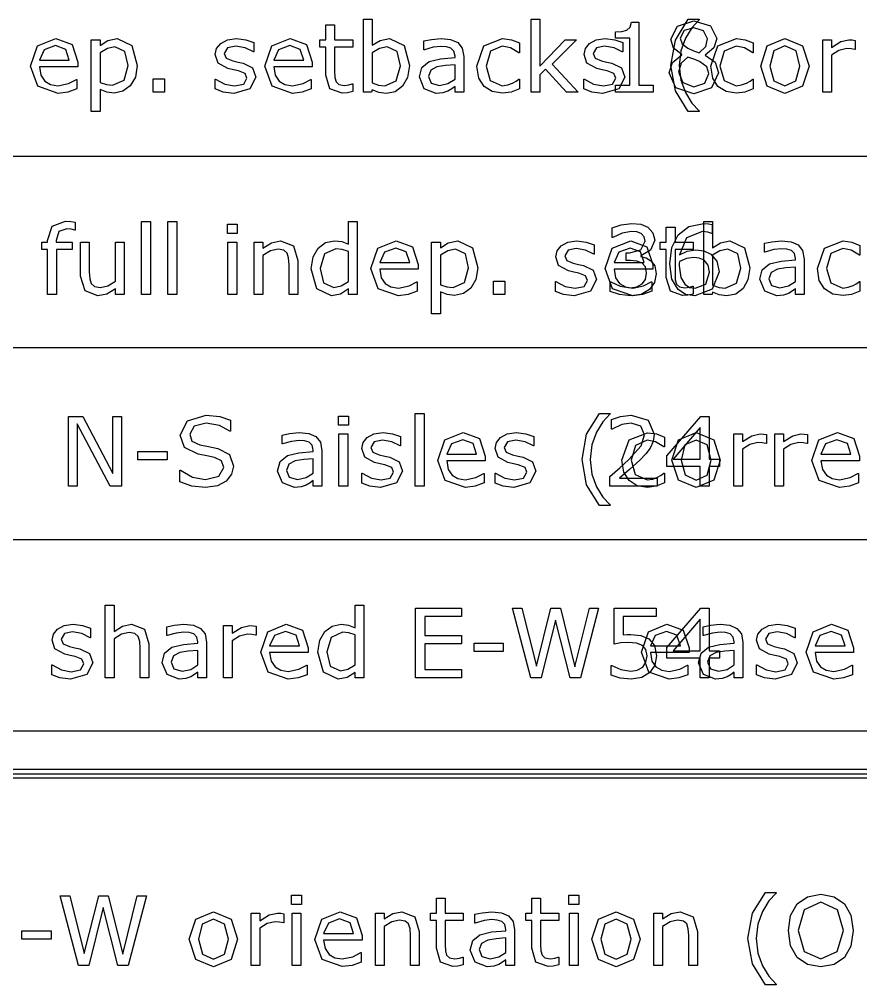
# Model space of a CAD drawing. Extents: x -1 to 182, y 89 to 480.
# Drawn here: x 26.79 to 47.69, y 114.88 to 138.86 of the extents above; entities that cross this region are included whole.
import ezdxf

# ---------------------------------------------------------------- set-up
doc = ezdxf.new("R2010")
doc.units = 0

msp = doc.modelspace()

# ---------------------------------------------------------------- linework, layer by layer
at = {"layer": 'Layer 1', "color": 7}
for points in [[(35.075075, 137.066549), (34.940201, 137.039826), (34.811138, 137.029243), (34.508833, 137.136214), (34.405349, 137.479219), (34.405349, 138.169887), (34.257686, 138.169887), (34.257686, 138.353587), (34.405349, 138.353587), (34.405349, 138.726808), (34.62394, 138.726808), (34.62394, 138.353587), (35.075075, 138.353587), (35.075075, 138.169887), (34.62394, 138.169887), (34.62394, 137.578041), (34.628597, 137.417598), (34.661154, 137.310627), (34.730916, 137.242021), (34.868118, 137.221119), (34.979738, 137.2362), (35.063455, 137.262949), (35.07507, 137.262949), (35.075075, 137.066549)], [(36.481966, 137.714195), (36.435455, 137.421196), (36.312207, 137.202598), (36.130825, 137.064247), (35.913396, 137.018898), (35.720385, 137.045621), (35.557603, 137.115391), (35.54366, 137.054934), (35.33902, 137.054934), (35.33902, 138.864126), (35.557611, 138.864126), (35.557611, 138.217644), (35.752947, 138.340913), (35.985492, 138.389729), (36.348259, 138.213014), (36.481974, 137.714195), (36.481966, 137.714195)], [(40.672403, 137.054934), (40.384047, 137.054934), (39.863149, 137.623496), (39.721298, 137.488638), (39.721298, 137.054934), (39.502708, 137.054934), (39.502708, 138.864126), (39.721298, 138.864126), (39.721298, 137.703718), (40.352654, 138.353693), (40.628217, 138.353693), (40.024767, 137.753724), (40.672403, 137.054934)], [(42.535334, 137.054934), (41.598184, 137.054934), (41.598184, 137.231675), (41.958625, 137.231675), (41.958625, 138.392057), (41.598184, 138.392057), (41.598184, 138.550198), (41.75515, 138.56184), (41.881888, 138.597876), (41.965602, 138.671139), (42.001646, 138.792054), (42.181867, 138.792054), (42.181867, 137.231702), (42.535334, 137.231702), (42.535334, 137.054934)], [(44.160816, 137.537454), (43.985244, 137.164233), (43.545737, 137.015405), (43.096927, 137.160741), (42.930658, 137.532824), (43.014375, 137.793253), (43.250407, 137.979308), (43.250407, 137.986187), (43.043442, 138.148985), (42.977167, 138.369885), (43.137623, 138.695454), (43.545737, 138.825682), (43.959664, 138.701275), (44.114307, 138.384993), (44.041055, 138.153615), (43.825951, 137.9769), (43.825951, 137.970021), (44.074773, 137.797936), (44.160816, 137.53748), (44.160816, 137.537454)], [(43.675703, 136.575906), (43.40944, 136.575906), (43.089694, 137.09097), (42.975746, 137.720016), (43.089694, 138.349036), (43.40944, 138.864126), (43.675703, 138.864126), (43.675703, 138.852484), (43.495482, 138.656005), (43.337351, 138.397878), (43.223406, 138.082786), (43.180385, 137.720016), (43.222242, 137.356082), (43.337351, 137.042155), (43.496644, 136.784027), (43.675703, 136.587522), (43.675703, 136.575906)], [(43.88525, 138.38277), (43.788746, 138.580414), (43.544573, 138.654841), (43.303892, 138.58507), (43.210873, 138.396714), (43.257384, 138.251378), (43.400396, 138.143243), (43.523644, 138.08858), (43.681775, 138.03278), (43.841067, 138.192085), (43.88525, 138.38277), (43.88525, 138.38277)], [(28.246431, 137.681652), (27.289514, 137.681652), (27.325558, 137.47234), (27.42439, 137.327005), (27.567403, 137.243291), (27.751113, 137.215377), (28.017376, 137.267712), (28.209226, 137.372354), (28.220841, 137.372354), (28.220841, 137.133991), (27.995273, 137.056098), (27.753428, 137.024692), (27.248808, 137.199105), (27.067426, 137.696759), (27.240669, 138.202536), (27.698782, 138.389729), (28.103406, 138.236244), (28.246421, 137.800238), (28.246431, 137.681652)], [(29.720759, 137.720016), (29.675412, 137.430483), (29.547513, 137.209583), (29.366128, 137.075863), (29.146376, 137.029349), (28.962665, 137.051309), (28.796396, 137.119916), (28.796396, 136.575774), (28.577806, 136.575774), (28.577806, 138.35356), (28.796396, 138.35356), (28.796396, 138.217512), (28.991735, 138.339617), (29.224277, 138.389596), (29.58937, 138.211717), (29.720759, 137.719884), (29.720759, 137.720016)], [(34.069324, 137.681652), (33.112406, 137.681652), (33.14845, 137.47234), (33.247283, 137.327005), (33.390298, 137.243291), (33.574006, 137.215377), (33.840269, 137.267712), (34.032118, 137.372354), (34.043733, 137.372354), (34.043733, 137.133991), (33.818166, 137.056098), (33.576321, 137.024692), (33.071703, 137.199105), (32.890318, 137.696759), (33.063562, 138.202536), (33.521674, 138.389729), (33.926301, 138.236244), (34.069313, 137.800238), (34.069324, 137.681652)], [(46.409253, 137.703718), (46.246473, 137.202598), (45.810454, 137.018898), (45.372108, 137.202598), (45.21049, 137.703718), (45.372108, 138.204865), (45.810454, 138.389729), (46.246473, 138.204865), (46.409253, 137.703718), (46.409253, 137.703718)], [(28.033654, 137.84908), (27.94645, 138.11533), (27.687164, 138.209521), (27.406949, 138.106043), (27.289514, 137.84908), (28.033654, 137.84908)], [(29.495192, 137.714195), (29.414962, 138.065324), (29.168466, 138.181608), (28.978945, 138.140915), (28.796396, 138.033944), (28.796396, 137.297953), (28.955688, 137.240962), (29.108006, 137.225881), (29.392872, 137.349124), (29.495192, 137.714222), (29.495192, 137.714195)], [(32.669412, 137.429319), (32.521746, 137.137484), (32.120609, 137.023528), (31.85551, 137.057262), (31.654358, 137.132827), (31.654358, 137.378175), (31.665973, 137.378175), (31.89619, 137.253768), (32.139199, 137.208419), (32.364766, 137.254932), (32.446157, 137.401432), (32.401975, 137.51769), (32.232215, 137.585132), (32.110132, 137.609474), (31.974094, 137.639689), (31.731085, 137.772245), (31.660158, 137.988515), (31.692715, 138.139671), (31.793873, 138.266407), (31.958978, 138.352449), (32.184546, 138.384993), (32.419413, 138.355942), (32.618239, 138.287335), (32.618239, 138.053629), (32.606624, 138.053629), (32.403149, 138.157107), (32.168279, 138.200129), (31.965968, 138.153615), (31.883413, 138.017593), (31.933411, 137.896652), (32.091542, 137.8304), (32.226416, 137.802487), (32.35199, 137.776822), (32.58686, 137.657072), (32.669412, 137.42916), (32.669412, 137.429319)], [(33.856546, 137.84908), (33.769342, 138.11533), (33.510056, 138.209521), (33.229842, 138.106043), (33.112406, 137.84908), (33.856546, 137.84908)], [(36.256399, 137.708375), (36.179659, 138.060693), (35.931999, 138.181608), (35.738988, 138.139751), (35.557603, 138.033944), (35.557603, 137.289804), (35.716895, 137.231675), (35.869213, 137.215271), (36.152915, 137.333884), (36.256399, 137.708269), (36.256399, 137.708375)], [(37.831882, 137.054934), (37.614453, 137.054934), (37.614453, 137.193284), (37.535387, 137.137484), (37.440045, 137.081683), (37.314471, 137.037498), (37.148202, 137.018977), (36.850546, 137.135235), (36.728462, 137.431727), (36.791248, 137.670089), (36.972633, 137.814261), (37.257499, 137.885195), (37.614453, 137.913109), (37.614453, 137.946817), (37.587709, 138.07006), (37.513295, 138.146815), (37.401675, 138.182851), (37.265637, 138.192112), (37.073788, 138.168828), (36.855197, 138.103715), (36.843582, 138.103715), (36.843582, 138.325779), (37.028457, 138.364144), (37.266812, 138.385046), (37.505169, 138.361762), (37.681903, 138.285007), (37.793525, 138.146656), (37.831895, 137.936207), (37.831882, 137.054934)], [(39.21319, 137.13632), (39.005064, 137.054934), (38.796938, 137.025856), (38.538813, 137.066549), (38.337664, 137.192147), (38.206277, 137.40376), (38.159766, 137.70258), (38.334174, 138.202536), (38.796938, 138.383908), (39.015528, 138.352528), (39.21319, 138.275799), (39.21319, 138.03278), (39.201575, 138.03278), (38.994613, 138.15253), (38.787648, 138.194387), (38.49348, 138.068816), (38.386511, 137.70258), (38.491156, 137.340975), (38.787648, 137.215377), (38.922525, 137.23284), (39.045773, 137.278163), (39.135302, 137.329333), (39.201575, 137.377011), (39.21319, 137.377011), (39.21319, 137.13632)], [(41.830469, 137.429319), (41.682803, 137.137484), (41.281666, 137.023528), (41.016567, 137.057262), (40.815415, 137.132827), (40.815415, 137.378175), (40.82703, 137.378175), (41.057249, 137.253768), (41.300255, 137.208419), (41.525823, 137.254932), (41.607214, 137.401432), (41.563031, 137.51769), (41.393275, 137.585132), (41.271188, 137.609474), (41.13515, 137.639689), (40.892141, 137.772245), (40.821217, 137.988515), (40.853772, 138.139671), (40.95493, 138.266407), (41.120035, 138.352449), (41.345602, 138.384993), (41.580473, 138.355942), (41.779296, 138.287335), (41.779296, 138.053629), (41.767681, 138.053629), (41.564206, 138.157107), (41.329338, 138.200129), (41.127025, 138.153615), (41.044472, 138.017593), (41.094468, 137.896652), (41.252599, 137.8304), (41.387473, 137.802487), (41.513046, 137.776822), (41.747917, 137.657072), (41.830469, 137.42916), (41.830469, 137.429319)], [(45.022131, 137.13632), (44.814005, 137.054934), (44.605879, 137.025856), (44.347754, 137.066549), (44.146605, 137.192147), (44.015216, 137.40376), (43.968707, 137.70258), (44.143115, 138.202536), (44.605879, 138.383908), (44.824469, 138.352528), (45.022131, 138.275799), (45.022131, 138.03278), (45.010516, 138.03278), (44.803554, 138.15253), (44.596589, 138.194387), (44.30242, 138.068816), (44.195452, 137.70258), (44.300095, 137.340975), (44.596589, 137.215377), (44.731463, 137.23284), (44.854714, 137.278163), (44.944241, 137.329333), (45.010516, 137.377011), (45.022131, 137.377011), (45.022131, 137.13632)], [(46.183685, 137.703718), (46.084855, 138.078129), (45.810454, 138.201372), (45.533726, 138.078129), (45.436058, 137.703718), (45.53489, 137.332826), (45.810454, 137.207254), (46.083691, 137.331661), (46.183685, 137.703718), (46.183685, 137.703718)], [(47.558019, 138.11533), (47.546404, 138.11533), (47.451061, 138.131734), (47.342929, 138.137555), (47.147593, 138.092205), (46.966208, 137.977112), (46.966208, 137.054934), (46.747617, 137.054934), (46.747617, 138.353693), (46.966208, 138.353693), (46.966208, 138.161843), (47.195265, 138.309507), (47.39874, 138.353693), (47.481293, 138.350253), (47.558032, 138.33967), (47.558019, 138.11533)], [(43.921294, 137.515361), (43.873624, 137.686282), (43.689913, 137.81651), (43.570153, 137.864188), (43.396909, 137.925809), (43.228314, 137.77116), (43.165528, 137.55026), (43.273661, 137.290968), (43.548063, 137.188654), (43.818974, 137.275861), (43.921294, 137.515361), (43.921294, 137.515361)], [(37.614453, 137.374683), (37.614453, 137.736288), (37.378421, 137.718826), (37.164482, 137.685091), (37.012164, 137.601377), (36.95403, 137.446755), (37.021467, 137.278136), (37.227267, 137.222336), (37.437719, 137.266521), (37.614453, 137.374656), (37.614453, 137.374683)], [(30.395134, 137.054934), (30.117245, 137.054934), (30.117245, 137.386298), (30.395134, 137.386298), (30.395134, 137.054934)], [(4.762494, 135.467436), (175.153946, 135.467436), (175.153946, 130.704942), (4.762494, 130.704942), (4.762494, 135.467436)], [(28.182482, 133.625436), (28.170866, 133.625436), (28.076685, 133.646338), (27.974366, 133.657979), (27.769727, 133.595194), (27.706941, 133.370801), (27.706941, 133.326616), (28.101101, 133.326616), (28.101101, 133.142916), (27.713918, 133.142916), (27.713918, 132.027857), (27.495325, 132.027857), (27.495325, 133.142916), (27.347661, 133.142916), (27.347661, 133.326616), (27.495325, 133.326616), (27.495325, 133.369637), (27.610435, 133.724257), (27.942973, 133.848664), (28.07436, 133.841785), (28.182492, 133.825381), (28.182482, 133.625436)], [(30.048644, 132.027857), (29.830053, 132.027857), (29.830053, 133.837049), (30.048644, 133.837049), (30.048644, 132.027857)], [(30.702092, 132.027857), (30.483502, 132.027857), (30.483502, 133.837049), (30.702092, 133.837049), (30.702092, 132.027857)], [(35.185541, 132.027857), (34.966951, 132.027857), (34.966951, 132.163906), (34.770453, 132.03717), (34.548372, 131.991821), (34.178628, 132.170864), (34.04259, 132.667354), (34.089099, 132.961517), (34.216998, 133.18128), (34.400706, 133.316138), (34.619299, 133.362652), (34.800681, 133.340427), (34.966951, 133.274149), (34.966951, 133.836917), (35.185541, 133.836917), (35.185541, 132.027857)], [(44.938422, 132.687118), (44.891914, 132.394119), (44.768666, 132.175521), (44.587281, 132.03717), (44.369855, 131.991821), (44.176841, 132.018544), (44.014062, 132.088314), (44.0001, 132.027857), (43.795464, 132.027857), (43.795464, 133.837049), (44.014054, 133.837049), (44.014054, 133.190567), (44.20939, 133.313836), (44.441935, 133.362652), (44.804702, 133.185937), (44.938414, 132.687118), (44.938422, 132.687118)], [(32.206649, 133.54405), (31.960153, 133.54405), (31.960153, 133.770771), (32.206649, 133.770771), (32.206649, 133.54405)], [(42.481849, 132.861532), (42.573704, 132.73596), (42.609748, 132.540619), (42.566727, 132.323185), (42.445805, 132.1511), (42.240004, 132.030185), (41.981879, 131.991821), (41.698178, 132.026693), (41.469123, 132.10112), (41.469123, 132.344113), (41.486559, 132.344113), (41.719103, 132.235978), (41.977228, 132.192957), (42.13303, 132.217298), (42.266745, 132.289397), (42.345808, 132.402163), (42.372552, 132.557975), (42.342321, 132.71146), (42.26093, 132.807954), (42.134195, 132.856796), (41.973738, 132.870818), (41.869096, 132.870818), (41.869096, 133.063832), (41.950484, 133.063832), (42.231863, 133.137095), (42.337669, 133.353365), (42.310928, 133.462664), (42.236514, 133.540557), (42.129543, 133.582414), (42.000482, 133.594056), (41.765612, 133.554527), (41.530744, 133.4429), (41.519129, 133.4429), (41.519129, 133.685919), (41.738884, 133.760346), (42.006308, 133.795219), (42.22955, 133.771935), (42.403958, 133.697508), (42.530693, 133.56265), (42.573715, 133.377786), (42.471395, 133.125453), (42.231876, 132.990595), (42.231876, 132.974191), (42.359775, 132.934662), (42.481859, 132.861426), (42.481849, 132.861532)], [(43.531534, 132.039472), (43.396658, 132.012749), (43.267597, 132.002166), (42.965289, 132.109137), (42.861808, 132.452142), (42.861808, 133.14281), (42.714142, 133.14281), (42.714142, 133.32651), (42.861808, 133.32651), (42.861808, 133.699731), (43.080399, 133.699731), (43.080399, 133.32651), (43.531534, 133.32651), (43.531534, 133.14281), (43.080399, 133.14281), (43.080399, 132.550964), (43.085056, 132.390521), (43.117612, 132.28355), (43.187375, 132.214944), (43.324575, 132.194042), (43.436197, 132.209123), (43.519911, 132.235872), (43.531526, 132.235872), (43.531534, 132.039472)], [(44.173606, 132.589461), (43.999198, 132.158085), (43.573642, 131.991821), (43.341098, 132.031349), (43.156226, 132.148771), (43.001585, 132.40457), (42.948099, 132.788269), (42.996934, 133.196388), (43.155064, 133.512644), (43.419002, 133.717299), (43.79572, 133.7917), (43.91083, 133.785879), (44.005011, 133.764977), (44.005011, 133.542912), (43.993369, 133.542912), (43.894539, 133.575456), (43.760827, 133.59186), (43.362013, 133.434909), (43.188769, 133.012847), (43.380619, 133.102355), (43.600371, 133.133761), (43.794545, 133.112859), (43.967789, 133.031473), (44.121268, 132.852403), (44.173592, 132.589646), (44.173606, 132.589461)], [(33.711216, 132.027857), (33.492625, 132.027857), (33.492625, 132.76734), (33.482174, 132.934768), (33.443804, 133.058037), (33.360088, 133.13011), (33.218237, 133.154451), (33.031039, 133.110266), (32.843841, 132.997474), (32.843841, 132.027857), (32.625251, 132.027857), (32.625251, 133.326616), (32.843841, 133.326616), (32.843841, 133.182444), (33.055455, 133.314974), (33.279861, 133.362652), (33.600771, 133.235917), (33.711229, 132.870818), (33.711216, 132.027857)], [(36.70289, 132.654575), (35.745973, 132.654575), (35.782017, 132.445263), (35.880847, 132.299928), (36.023862, 132.216214), (36.207572, 132.1883), (36.473833, 132.240635), (36.665682, 132.345277), (36.677297, 132.345277), (36.677297, 132.106914), (36.45173, 132.029021), (36.209885, 131.997615), (35.705264, 132.172028), (35.523879, 132.669682), (35.697126, 133.175459), (36.155235, 133.362652), (36.559862, 133.209167), (36.702877, 132.773161), (36.70289, 132.654575)], [(38.177216, 132.692939), (38.131871, 132.403406), (38.003972, 132.182506), (37.822587, 132.048786), (37.602832, 132.002272), (37.419124, 132.024232), (37.252855, 132.092839), (37.252855, 131.548697), (37.034265, 131.548697), (37.034265, 133.326483), (37.252855, 133.326483), (37.252855, 133.190435), (37.448191, 133.31254), (37.680736, 133.362519), (38.045829, 133.18464), (38.177216, 132.692807), (38.177216, 132.692939)], [(41.125869, 132.402242), (40.978205, 132.110407), (40.577065, 131.996451), (40.311966, 132.030185), (40.110817, 132.10575), (40.110817, 132.351098), (40.122432, 132.351098), (40.352651, 132.226691), (40.59566, 132.181342), (40.821228, 132.227855), (40.902616, 132.374355), (40.858434, 132.490613), (40.688677, 132.558055), (40.566591, 132.582397), (40.430553, 132.612612), (40.187546, 132.745168), (40.11662, 132.961438), (40.149176, 133.112594), (40.250332, 133.23933), (40.415437, 133.325372), (40.641004, 133.357916), (40.875875, 133.328865), (41.074698, 133.260258), (41.074698, 133.026552), (41.063083, 133.026552), (40.859608, 133.13003), (40.624738, 133.173052), (40.422425, 133.126538), (40.339872, 132.990516), (40.38987, 132.869575), (40.547998, 132.803323), (40.682875, 132.77541), (40.808448, 132.749745), (41.043316, 132.629995), (41.125869, 132.402083), (41.125869, 132.402242)], [(42.525783, 132.654575), (41.568865, 132.654575), (41.604909, 132.445263), (41.703742, 132.299928), (41.846754, 132.216214), (42.030465, 132.1883), (42.296728, 132.240635), (42.488574, 132.345277), (42.500216, 132.345277), (42.500216, 132.106914), (42.274648, 132.029021), (42.032804, 131.997615), (41.528183, 132.172028), (41.346798, 132.669682), (41.520044, 133.175459), (41.978154, 133.362652), (42.382781, 133.209167), (42.525796, 132.773161), (42.525783, 132.654575)], [(46.288338, 132.027857), (46.070909, 132.027857), (46.070909, 132.166207), (45.991846, 132.110407), (45.896504, 132.054606), (45.77093, 132.010421), (45.604661, 131.9919), (45.307005, 132.108158), (45.184919, 132.40465), (45.247707, 132.643012), (45.429089, 132.787184), (45.713955, 132.858118), (46.070909, 132.886032), (46.070909, 132.91974), (46.044168, 133.042983), (45.969754, 133.119738), (45.858134, 133.155774), (45.722096, 133.165035), (45.530247, 133.141751), (45.311656, 133.076638), (45.300015, 133.076638), (45.300015, 133.298702), (45.484887, 133.337067), (45.723244, 133.357969), (45.961602, 133.334685), (46.138335, 133.25793), (46.249955, 133.119579), (46.288325, 132.90913), (46.288338, 132.027857)], [(47.669649, 132.109243), (47.46152, 132.027857), (47.253394, 131.998779), (46.995272, 132.039472), (46.79412, 132.16507), (46.662734, 132.376683), (46.616225, 132.675503), (46.790633, 133.175459), (47.253394, 133.356831), (47.471985, 133.325451), (47.669649, 133.248722), (47.669649, 133.005703), (47.658034, 133.005703), (47.451069, 133.125453), (47.244107, 133.16731), (46.949938, 133.041739), (46.842968, 132.675503), (46.947613, 132.313898), (47.244107, 132.1883), (47.378981, 132.205763), (47.502229, 132.251086), (47.591759, 132.302256), (47.658034, 132.349934), (47.669649, 132.349934), (47.669649, 132.109243)], [(29.397523, 132.027857), (29.17893, 132.027857), (29.17893, 132.172028), (28.967317, 132.038334), (28.744075, 131.991821), (28.42549, 132.116228), (28.311543, 132.483654), (28.311543, 133.326616), (28.530136, 133.326616), (28.530136, 132.587133), (28.539449, 132.417376), (28.578983, 132.297599), (28.660371, 132.223199), (28.805712, 132.199915), (28.990584, 132.244101), (29.178943, 132.356892), (29.178943, 133.326589), (29.397537, 133.326589), (29.397523, 132.027857)], [(32.192705, 132.027857), (31.974115, 132.027857), (31.974115, 133.326616), (32.192705, 133.326616), (32.192705, 132.027857)], [(34.966951, 132.347606), (34.966951, 133.092909), (34.808823, 133.147546), (34.656505, 133.162627), (34.370477, 133.034728), (34.268158, 132.671958), (34.347223, 132.319639), (34.600694, 132.199889), (34.789056, 132.240582), (34.966951, 132.347553), (34.966951, 132.347606)], [(36.490113, 132.822003), (36.402909, 133.088253), (36.143623, 133.182444), (35.863405, 133.078966), (35.745973, 132.822003), (36.490113, 132.822003)], [(37.951648, 132.687118), (37.871421, 133.038247), (37.624925, 133.154531), (37.435402, 133.113838), (37.252855, 133.006867), (37.252855, 132.270876), (37.412147, 132.213885), (37.564462, 132.198804), (37.849328, 132.322047), (37.951648, 132.687145), (37.951648, 132.687118)], [(42.313005, 132.822003), (42.225801, 133.088253), (41.966515, 133.182444), (41.6863, 133.078966), (41.568865, 132.822003), (42.313005, 132.822003)], [(44.712855, 132.681298), (44.636115, 133.033616), (44.388458, 133.154531), (44.195447, 133.112674), (44.014062, 133.006867), (44.014062, 132.262727), (44.173354, 132.204598), (44.325669, 132.188194), (44.609374, 132.306807), (44.712855, 132.681192), (44.712855, 132.681298)], [(43.937574, 132.5802), (43.905017, 132.75927), (43.800372, 132.882513), (43.681775, 132.931355), (43.545737, 132.942997), (43.362026, 132.919713), (43.187619, 132.847615), (43.184126, 132.797635), (43.183068, 132.738342), (43.220273, 132.447644), (43.324919, 132.280216), (43.440028, 132.204651), (43.576066, 132.181368), (43.841165, 132.283682), (43.937672, 132.580174), (43.937574, 132.5802)], [(46.070909, 132.347606), (46.070909, 132.709211), (45.834877, 132.691749), (45.620938, 132.658014), (45.468623, 132.5743), (45.410486, 132.419678), (45.477923, 132.251059), (45.683726, 132.195259), (45.894178, 132.239444), (46.070909, 132.347579), (46.070909, 132.347606)], [(38.851593, 132.027857), (38.573704, 132.027857), (38.573704, 132.359221), (38.851593, 132.359221), (38.851593, 132.027857)], [(36.844733, 127.265363), (36.626143, 127.265363), (36.626143, 129.074555), (36.844733, 129.074555), (36.844733, 127.265363)], [(41.468864, 126.786335), (41.2026, 126.786335), (40.882855, 127.301399), (40.768907, 127.930445), (40.882855, 128.559465), (41.2026, 129.074555), (41.468864, 129.074555), (41.468864, 129.062913), (41.288643, 128.866434), (41.130512, 128.608307), (41.016567, 128.293215), (40.973546, 127.930445), (41.015403, 127.566511), (41.130512, 127.252584), (41.289804, 126.994456), (41.468864, 126.797951), (41.468864, 126.786335)], [(29.333574, 127.265363), (29.048708, 127.265363), (28.227828, 128.8141), (28.227828, 127.265363), (28.012725, 127.265363), (28.012725, 128.996662), (28.369679, 128.996662), (29.11847, 127.582783), (29.11847, 128.996662), (29.333574, 128.996662), (29.333574, 127.265363)], [(32.110145, 127.759525), (32.062472, 127.559526), (31.931086, 127.392098), (31.713657, 127.27584), (31.416001, 127.233957), (31.078813, 127.268855), (30.775345, 127.372334), (30.775345, 127.660676), (30.791617, 127.660676), (31.095085, 127.492084), (31.418321, 127.432791), (31.75086, 127.513013), (31.870618, 127.726955), (31.813645, 127.896711), (31.642727, 127.981589), (31.453204, 128.01998), (31.2381, 128.058345), (30.896262, 128.224609), (30.785804, 128.532716), (30.969512, 128.888527), (31.435762, 129.028041), (31.770627, 128.993169), (32.040377, 128.907127), (32.040377, 128.635056), (32.024105, 128.635056), (31.763657, 128.773407), (31.434609, 128.829207), (31.136953, 128.752478), (31.025331, 128.554808), (31.081142, 128.385052), (31.27764, 128.290887), (31.489256, 128.251358), (31.721798, 128.20368), (32.012479, 128.049031), (32.110147, 127.759525), (32.110145, 127.759525)], [(34.964617, 128.781556), (34.718121, 128.781556), (34.718121, 129.008277), (34.964617, 129.008277), (34.964617, 128.781556)], [(42.634166, 127.265363), (41.462146, 127.265363), (41.462146, 127.508382), (41.706316, 127.717668), (41.935371, 127.925789), (42.241168, 128.268794), (42.323721, 128.544357), (42.234191, 128.754807), (41.986531, 128.831536), (41.757476, 128.794335), (41.516793, 128.680379), (41.505178, 128.680379), (41.505178, 128.924563), (41.72493, 128.998964), (41.992357, 129.032698), (42.409771, 128.903634), (42.560925, 128.555972), (42.535339, 128.371108), (42.46209, 128.209501), (42.355119, 128.067632), (42.207452, 127.913009), (41.950492, 127.675811), (41.702834, 127.464197), (42.634172, 127.464197), (42.634166, 127.265363)], [(44.187557, 127.75254), (43.930597, 127.75254), (43.930597, 127.265363), (43.707355, 127.265363), (43.707355, 127.75254), (42.878337, 127.75254), (42.878337, 128.01998), (43.716658, 128.996662), (43.930597, 128.996662), (43.930597, 127.938568), (44.187557, 127.938568), (44.187557, 127.75254)], [(34.308845, 127.265363), (34.091416, 127.265363), (34.091416, 127.403713), (34.012351, 127.347913), (33.917009, 127.292112), (33.791435, 127.247927), (33.625166, 127.229406), (33.32751, 127.345664), (33.205426, 127.642156), (33.268211, 127.880518), (33.449596, 128.02469), (33.734462, 128.095624), (34.091416, 128.123538), (34.091416, 128.157246), (34.064675, 128.280489), (33.990261, 128.357244), (33.878639, 128.39328), (33.742601, 128.402541), (33.550752, 128.379257), (33.332161, 128.314144), (33.320546, 128.314144), (33.320546, 128.536208), (33.505418, 128.574573), (33.743773, 128.595475), (33.98213, 128.572191), (34.158864, 128.495436), (34.270486, 128.357085), (34.308856, 128.146636), (34.308845, 127.265363)], [(34.950666, 127.265363), (34.732075, 127.265363), (34.732075, 128.564122), (34.950666, 128.564122), (34.950666, 127.265363)], [(36.311045, 127.639748), (36.163379, 127.347913), (35.762242, 127.233957), (35.497143, 127.267691), (35.295991, 127.343256), (35.295991, 127.588604), (35.307607, 127.588604), (35.537825, 127.464197), (35.780832, 127.418848), (36.006399, 127.465361), (36.08779, 127.611861), (36.043608, 127.728119), (35.873851, 127.795561), (35.751765, 127.819903), (35.615727, 127.850118), (35.372718, 127.982674), (35.301794, 128.198944), (35.334348, 128.3501), (35.435506, 128.476836), (35.600611, 128.562878), (35.826179, 128.595422), (36.061049, 128.566371), (36.259872, 128.497764), (36.259872, 128.264058), (36.248257, 128.264058), (36.044782, 128.367536), (35.809915, 128.410558), (35.607601, 128.364044), (35.525049, 128.228022), (35.575044, 128.107081), (35.733175, 128.040829), (35.868049, 128.012916), (35.993623, 127.987251), (36.228493, 127.867501), (36.311045, 127.639589), (36.311045, 127.639748)], [(38.364405, 127.892081), (37.407488, 127.892081), (37.443532, 127.682769), (37.542364, 127.537434), (37.68538, 127.45372), (37.869087, 127.425806), (38.135351, 127.478141), (38.3272, 127.582783), (38.338815, 127.582783), (38.338815, 127.34442), (38.113247, 127.266527), (37.871403, 127.235121), (37.366782, 127.409534), (37.1854, 127.907188), (37.358643, 128.412965), (37.816756, 128.600158), (38.22138, 128.446673), (38.364395, 128.010667), (38.364405, 127.892081)], [(39.62363, 127.639748), (39.475964, 127.347913), (39.074827, 127.233957), (38.809728, 127.267691), (38.608576, 127.343256), (38.608576, 127.588604), (38.620191, 127.588604), (38.85041, 127.464197), (39.093416, 127.418848), (39.318984, 127.465361), (39.400375, 127.611861), (39.356192, 127.728119), (39.186436, 127.795561), (39.064349, 127.819903), (38.928311, 127.850118), (38.685302, 127.982674), (38.614378, 128.198944), (38.646932, 128.3501), (38.74809, 128.476836), (38.913195, 128.562878), (39.138763, 128.595422), (39.373631, 128.566371), (39.572457, 128.497764), (39.572457, 128.264058), (39.560842, 128.264058), (39.357367, 128.367536), (39.122499, 128.410558), (38.920186, 128.364044), (38.837633, 128.228022), (38.887629, 128.107081), (39.045759, 128.040829), (39.180633, 128.012916), (39.306207, 127.987251), (39.541077, 127.867501), (39.62363, 127.639589), (39.62363, 127.639748)], [(42.815292, 127.346749), (42.607166, 127.265363), (42.399039, 127.236285), (42.140915, 127.276978), (41.939766, 127.402576), (41.808376, 127.614189), (41.761868, 127.913009), (41.936276, 128.412965), (42.399039, 128.594337), (42.61763, 128.562957), (42.815292, 128.486228), (42.815292, 128.243209), (42.803677, 128.243209), (42.596715, 128.362959), (42.38975, 128.404816), (42.095581, 128.279245), (41.988613, 127.913009), (42.093256, 127.551404), (42.38975, 127.425806), (42.524624, 127.443269), (42.647872, 127.488592), (42.737401, 127.539762), (42.803677, 127.58744), (42.815292, 127.58744), (42.815292, 127.346749)], [(44.202413, 127.914147), (44.039634, 127.413027), (43.603614, 127.229327), (43.165269, 127.413027), (43.003651, 127.914147), (43.165269, 128.415294), (43.603614, 128.600158), (44.039634, 128.415294), (44.202413, 127.914147), (44.202413, 127.914147)], [(43.707355, 127.938568), (43.707355, 128.719935), (43.036465, 127.938568), (43.707355, 127.938568)], [(45.35118, 128.325759), (45.339565, 128.325759), (45.244222, 128.342163), (45.13609, 128.347984), (44.940753, 128.302634), (44.759369, 128.187541), (44.759369, 127.265363), (44.540778, 127.265363), (44.540778, 128.564122), (44.759369, 128.564122), (44.759369, 128.372272), (44.988426, 128.519936), (45.191901, 128.564122), (45.274453, 128.560682), (45.351193, 128.550099), (45.35118, 128.325759)], [(46.367396, 128.325759), (46.35578, 128.325759), (46.260438, 128.342163), (46.152305, 128.347984), (45.956969, 128.302634), (45.775584, 128.187541), (45.775584, 127.265363), (45.556994, 127.265363), (45.556994, 128.564122), (45.775584, 128.564122), (45.775584, 128.372272), (46.004642, 128.519936), (46.208117, 128.564122), (46.290669, 128.560682), (46.367409, 128.550099), (46.367396, 128.325759)], [(47.660339, 127.892081), (46.703421, 127.892081), (46.739465, 127.682769), (46.838298, 127.537434), (46.98131, 127.45372), (47.165021, 127.425806), (47.431284, 127.478141), (47.62313, 127.582783), (47.634772, 127.582783), (47.634772, 127.34442), (47.409204, 127.266527), (47.16736, 127.235121), (46.662739, 127.409534), (46.481354, 127.907188), (46.6546, 128.412965), (47.11271, 128.600158), (47.517337, 128.446673), (47.660352, 128.010667), (47.660339, 127.892081)], [(38.151628, 128.059509), (38.064424, 128.325759), (37.805138, 128.41995), (37.524923, 128.316472), (37.407488, 128.059509), (38.151628, 128.059509)], [(43.976846, 127.914147), (43.878016, 128.288558), (43.603614, 128.411801), (43.326887, 128.288558), (43.229219, 127.914147), (43.328051, 127.543255), (43.603614, 127.417683), (43.876852, 127.54209), (43.976846, 127.914147), (43.976846, 127.914147)], [(47.447561, 128.059509), (47.360357, 128.325759), (47.101071, 128.41995), (46.820856, 128.316472), (46.703421, 128.059509), (47.447561, 128.059509)], [(30.464899, 127.917639), (29.739362, 127.917639), (29.739362, 128.128089), (30.464899, 128.128089), (30.464899, 127.917639)], [(34.091416, 127.585112), (34.091416, 127.946717), (33.855385, 127.929255), (33.641445, 127.89552), (33.489128, 127.811806), (33.430993, 127.657184), (33.49843, 127.488565), (33.704231, 127.432765), (33.914683, 127.47695), (34.091416, 127.585085), (34.091416, 127.585112)], [(4.762494, 125.942448), (175.153946, 125.942448), (175.153946, 121.179954), (4.762494, 121.179954), (4.762494, 125.942448)], [(30.0126, 122.502869), (29.794009, 122.502869), (29.794009, 123.242352), (29.783532, 123.40978), (29.745162, 123.533049), (29.661448, 123.605122), (29.519594, 123.629463), (29.332396, 123.585278), (29.145199, 123.472486), (29.145199, 122.502869), (28.926608, 122.502869), (28.926608, 124.312061), (29.145199, 124.312061), (29.145199, 123.657456), (29.356815, 123.789986), (29.581218, 123.837664), (29.902128, 123.710929), (30.012586, 123.34583), (30.0126, 122.502869)], [(35.351802, 122.502869), (35.133212, 122.502869), (35.133212, 122.638918), (34.936711, 122.512182), (34.714634, 122.466833), (34.34489, 122.645876), (34.208852, 123.142366), (34.25536, 123.436529), (34.383259, 123.656292), (34.566967, 123.79115), (34.785558, 123.837664), (34.966943, 123.815439), (35.133212, 123.749161), (35.133212, 124.311929), (35.351802, 124.311929), (35.351802, 122.502869)], [(37.777232, 122.502869), (36.636607, 122.502869), (36.636607, 124.234168), (37.777232, 124.234168), (37.777232, 124.029513), (36.866826, 124.029513), (36.866826, 123.555142), (37.777232, 123.555142), (37.777232, 123.350487), (36.866826, 123.350487), (36.866826, 122.707497), (37.777232, 122.707497), (37.777232, 122.502869)], [(41.18051, 124.234168), (40.730537, 122.502869), (40.471251, 122.502869), (40.107319, 123.939978), (39.751529, 122.502869), (39.498056, 122.502869), (39.039944, 124.234168), (39.275976, 124.234168), (39.639907, 122.794704), (39.998025, 124.234168), (40.231732, 124.234168), (40.593337, 122.780761), (40.954943, 124.234168), (41.18051, 124.234168)], [(42.620212, 123.052831), (42.57603, 122.821453), (42.455107, 122.635425), (42.25512, 122.509854), (41.987695, 122.466833), (41.714455, 122.497048), (41.492377, 122.567983), (41.492377, 122.813304), (41.508649, 122.813304), (41.731891, 122.709826), (41.983038, 122.667969), (42.14233, 122.691252), (42.280694, 122.772638), (42.357434, 122.892415), (42.384175, 123.054022), (42.352782, 123.205178), (42.267904, 123.304), (42.120238, 123.365621), (41.927227, 123.384142), (41.729565, 123.370119), (41.566786, 123.342232), (41.566786, 124.234036), (42.608581, 124.234036), (42.608581, 124.030545), (41.791189, 124.030545), (41.791189, 123.570117), (41.893509, 123.576997), (41.9842, 123.579642), (42.230696, 123.555301), (42.424871, 123.47156), (42.569047, 123.30646), (42.620207, 123.05299), (42.620212, 123.052831)], [(44.187557, 122.990046), (43.930597, 122.990046), (43.930597, 122.502869), (43.707355, 122.502869), (43.707355, 122.990046), (42.878337, 122.990046), (42.878337, 123.257486), (43.716658, 124.234168), (43.930597, 124.234168), (43.930597, 123.176074), (44.187557, 123.176074), (44.187557, 122.990046)], [(28.61385, 122.877254), (28.466186, 122.585419), (28.065046, 122.471463), (27.799947, 122.505197), (27.598798, 122.580762), (27.598798, 122.82611), (27.610413, 122.82611), (27.840632, 122.701703), (28.083641, 122.656354), (28.309209, 122.702867), (28.390597, 122.849367), (28.346415, 122.965625), (28.176658, 123.033067), (28.054572, 123.057409), (27.918534, 123.087624), (27.675527, 123.22018), (27.604601, 123.43645), (27.637157, 123.587606), (27.738313, 123.714342), (27.903418, 123.800384), (28.128986, 123.832928), (28.363856, 123.803877), (28.562679, 123.73527), (28.562679, 123.501564), (28.551064, 123.501564), (28.347589, 123.605042), (28.112719, 123.648064), (27.910406, 123.60155), (27.827853, 123.465528), (27.877849, 123.344587), (28.035979, 123.278335), (28.170856, 123.250422), (28.29643, 123.224757), (28.531297, 123.105007), (28.61385, 122.877095), (28.61385, 122.877254)], [(31.442745, 122.502869), (31.225316, 122.502869), (31.225316, 122.641219), (31.14625, 122.585419), (31.050908, 122.529618), (30.925334, 122.485433), (30.759065, 122.466912), (30.461409, 122.58317), (30.339325, 122.879662), (30.402111, 123.118024), (30.583496, 123.262196), (30.868362, 123.33313), (31.225316, 123.361044), (31.225316, 123.394752), (31.198574, 123.517995), (31.12416, 123.59475), (31.012538, 123.630786), (30.8765, 123.640047), (30.684651, 123.616763), (30.46606, 123.55165), (30.454445, 123.55165), (30.454445, 123.773714), (30.639317, 123.812079), (30.877675, 123.832981), (31.11603, 123.809697), (31.292763, 123.732942), (31.404385, 123.594591), (31.442755, 123.384142), (31.442745, 122.502869)], [(32.674064, 123.563265), (32.662449, 123.563265), (32.567106, 123.579669), (32.458974, 123.58549), (32.263637, 123.54014), (32.082252, 123.425047), (32.082252, 122.502869), (31.863662, 122.502869), (31.863662, 123.801628), (32.082252, 123.801628), (32.082252, 123.609778), (32.311307, 123.757442), (32.514785, 123.801628), (32.597337, 123.798188), (32.674077, 123.787605), (32.674064, 123.563265)], [(33.967004, 123.129587), (33.010089, 123.129587), (33.046134, 122.920275), (33.144963, 122.77494), (33.287978, 122.691226), (33.471686, 122.663312), (33.737949, 122.715647), (33.929798, 122.820289), (33.941414, 122.820289), (33.941414, 122.581926), (33.715849, 122.504033), (33.474001, 122.472627), (32.969383, 122.64704), (32.787998, 123.144694), (32.961245, 123.650471), (33.419354, 123.837664), (33.823981, 123.684179), (33.966994, 123.248173), (33.967004, 123.129587)], [(43.426881, 123.129587), (42.469964, 123.129587), (42.506008, 122.920275), (42.60484, 122.77494), (42.747852, 122.691226), (42.931563, 122.663312), (43.197826, 122.715647), (43.389675, 122.820289), (43.40129, 122.820289), (43.40129, 122.581926), (43.175723, 122.504033), (42.933878, 122.472627), (42.429257, 122.64704), (42.247875, 123.144694), (42.421119, 123.650471), (42.879231, 123.837664), (43.283855, 123.684179), (43.42687, 123.248173), (43.426881, 123.129587)], [(43.707355, 123.176074), (43.707355, 123.957441), (43.036465, 123.176074), (43.707355, 123.176074)], [(44.767497, 122.502869), (44.550067, 122.502869), (44.550067, 122.641219), (44.471002, 122.585419), (44.37566, 122.529618), (44.250086, 122.485433), (44.083817, 122.466912), (43.786161, 122.58317), (43.664077, 122.879662), (43.726862, 123.118024), (43.908247, 123.262196), (44.193113, 123.33313), (44.550067, 123.361044), (44.550067, 123.394752), (44.523323, 123.517995), (44.448909, 123.59475), (44.33729, 123.630786), (44.201252, 123.640047), (44.009403, 123.616763), (43.790812, 123.55165), (43.779197, 123.55165), (43.779197, 123.773714), (43.964069, 123.812079), (44.202427, 123.832981), (44.440784, 123.809697), (44.617518, 123.732942), (44.72914, 123.594591), (44.76751, 123.384142), (44.767497, 122.502869)], [(46.116248, 122.877254), (45.968584, 122.585419), (45.567445, 122.471463), (45.302346, 122.505197), (45.101197, 122.580762), (45.101197, 122.82611), (45.112812, 122.82611), (45.343031, 122.701703), (45.58604, 122.656354), (45.811605, 122.702867), (45.892996, 122.849367), (45.848813, 122.965625), (45.679056, 123.033067), (45.55697, 123.057409), (45.420932, 123.087624), (45.177923, 123.22018), (45.106999, 123.43645), (45.139556, 123.587606), (45.240711, 123.714342), (45.405816, 123.800384), (45.631384, 123.832928), (45.866254, 123.803877), (46.065078, 123.73527), (46.065078, 123.501564), (46.053463, 123.501564), (45.849985, 123.605042), (45.615117, 123.648064), (45.412804, 123.60155), (45.330251, 123.465528), (45.380247, 123.344587), (45.538378, 123.278335), (45.673254, 123.250422), (45.798825, 123.224757), (46.033696, 123.105007), (46.116248, 122.877095), (46.116248, 122.877254)], [(47.516162, 123.129587), (46.559245, 123.129587), (46.595289, 122.920275), (46.694118, 122.77494), (46.837134, 122.691226), (47.020844, 122.663312), (47.287105, 122.715647), (47.478954, 122.820289), (47.490569, 122.820289), (47.490569, 122.581926), (47.265001, 122.504033), (47.023157, 122.472627), (46.518536, 122.64704), (46.337151, 123.144694), (46.510397, 123.650471), (46.968507, 123.837664), (47.373134, 123.684179), (47.516149, 123.248173), (47.516162, 123.129587)], [(33.754229, 123.297015), (33.667025, 123.563265), (33.407739, 123.657456), (33.127522, 123.553978), (33.010089, 123.297015), (33.754229, 123.297015)], [(35.133212, 122.822618), (35.133212, 123.567921), (34.975081, 123.622558), (34.822766, 123.637639), (34.536736, 123.50974), (34.434419, 123.14697), (34.513482, 122.794651), (34.766955, 122.674901), (34.955317, 122.715594), (35.133212, 122.822565), (35.133212, 122.822618)], [(43.214103, 123.297015), (43.126899, 123.563265), (42.867613, 123.657456), (42.587399, 123.553978), (42.469964, 123.297015), (43.214103, 123.297015)], [(47.303384, 123.297015), (47.21618, 123.563265), (46.956894, 123.657456), (46.67668, 123.553978), (46.559245, 123.297015), (47.303384, 123.297015)], [(38.813215, 123.155145), (38.087678, 123.155145), (38.087678, 123.365595), (38.813215, 123.365595), (38.813215, 123.155145)], [(31.225316, 122.822618), (31.225316, 123.184223), (30.989284, 123.166761), (30.775345, 123.133026), (30.623027, 123.049312), (30.564893, 122.89469), (30.63233, 122.726071), (30.83813, 122.670271), (31.048582, 122.714456), (31.225316, 122.822591), (31.225316, 122.822618)], [(44.550067, 122.822618), (44.550067, 123.184223), (44.314036, 123.166761), (44.100094, 123.133026), (43.947779, 123.049312), (43.889642, 122.89469), (43.957081, 122.726071), (44.162882, 122.670271), (44.373334, 122.714456), (44.550067, 122.822591), (44.550067, 122.822618)], [(4.762494, 120.227561), (4.762494, 120.015683), (175.153946, 120.015683), (175.153946, 120.227561), (4.762494, 120.227561)], [(4.762494, 120.121622), (175.153946, 120.121622)], [(29.946972, 117.090427), (29.496999, 115.359128), (29.237713, 115.359128), (28.873781, 116.796237), (28.517991, 115.359128), (28.264518, 115.359128), (27.806406, 117.090427), (28.042438, 117.090427), (28.406369, 115.650963), (28.764487, 117.090427), (28.998194, 117.090427), (29.359799, 115.63702), (29.721405, 117.090427), (29.946972, 117.090427)], [(33.802545, 116.875321), (33.556049, 116.875321), (33.556049, 117.102042), (33.802545, 117.102042), (33.802545, 116.875321)], [(40.688172, 116.875321), (40.441676, 116.875321), (40.441676, 117.102042), (40.688172, 117.102042), (40.688172, 116.875321)], [(45.591363, 114.8801), (45.325103, 114.8801), (45.005354, 115.395164), (44.891409, 116.02421), (45.005354, 116.65323), (45.325103, 117.16832), (45.591363, 117.16832), (45.591363, 117.156678), (45.411142, 116.960199), (45.253014, 116.702072), (45.139066, 116.38698), (45.096045, 116.02421), (45.137905, 115.660276), (45.253014, 115.346349), (45.412306, 115.088221), (45.591363, 114.891716), (45.591363, 114.8801)], [(47.285446, 116.891593), (47.447063, 116.606716), (47.504036, 116.224182), (47.445899, 115.840484), (47.285446, 115.559126), (47.031972, 115.382385), (46.699434, 115.323092), (46.366898, 115.383549), (46.113425, 115.559126), (45.951807, 115.841648), (45.895996, 116.224182), (45.951807, 116.603224), (46.114586, 116.891593), (46.36806, 117.066006), (46.699434, 117.126463), (47.033134, 117.064842), (47.285446, 116.891593), (47.285446, 116.891593)], [(37.820907, 115.37077), (37.686033, 115.344047), (37.556969, 115.333463), (37.254665, 115.440434), (37.151181, 115.78344), (37.151181, 116.474107), (37.003517, 116.474107), (37.003517, 116.657807), (37.151181, 116.657807), (37.151181, 117.031028), (37.369772, 117.031028), (37.369772, 116.657807), (37.820907, 116.657807), (37.820907, 116.474107), (37.369772, 116.474107), (37.369772, 115.882262), (37.374428, 115.721818), (37.406985, 115.614847), (37.476748, 115.546241), (37.61395, 115.525339), (37.72557, 115.54042), (37.809286, 115.56717), (37.820902, 115.56717), (37.820907, 115.37077)], [(40.189364, 115.370743), (40.05449, 115.34402), (39.925427, 115.333437), (39.623122, 115.440408), (39.519638, 115.783413), (39.519638, 116.474081), (39.371974, 116.474081), (39.371974, 116.657781), (39.519638, 116.657781), (39.519638, 117.031002), (39.738229, 117.031002), (39.738229, 116.657781), (40.189364, 116.657781), (40.189364, 116.474081), (39.738229, 116.474081), (39.738229, 115.882235), (39.742885, 115.721792), (39.775442, 115.614821), (39.845205, 115.546215), (39.982407, 115.525313), (40.094027, 115.540394), (40.177743, 115.567143), (40.189359, 115.567143), (40.189364, 115.370743)], [(47.264517, 116.224182), (47.113363, 116.743929), (46.700598, 116.927629), (46.285507, 116.743929), (46.135518, 116.224182), (46.288994, 115.702133), (46.700598, 115.521899), (47.111038, 115.702133), (47.264517, 116.224182), (47.264517, 116.224182)], [(32.21311, 116.007912), (32.050328, 115.506792), (31.614308, 115.323092), (31.175966, 115.506792), (31.014348, 116.007912), (31.175966, 116.509059), (31.614308, 116.693923), (32.050328, 116.509059), (32.21311, 116.007912), (32.21311, 116.007912)], [(33.361876, 116.419524), (33.350235, 116.419524), (33.254892, 116.435928), (33.14676, 116.441749), (32.951423, 116.396399), (32.770039, 116.281306), (32.770039, 115.359128), (32.551448, 115.359128), (32.551448, 116.657887), (32.770039, 116.657887), (32.770039, 116.466037), (32.999093, 116.613701), (33.202568, 116.657887), (33.285123, 116.654447), (33.361863, 116.643864), (33.361876, 116.419524)], [(33.788601, 115.359128), (33.570011, 115.359128), (33.570011, 116.657887), (33.788601, 116.657887), (33.788601, 115.359128)], [(35.308273, 115.985846), (34.351356, 115.985846), (34.3874, 115.776534), (34.486232, 115.631199), (34.629245, 115.547485), (34.812955, 115.519571), (35.079218, 115.571906), (35.271068, 115.676548), (35.282683, 115.676548), (35.282683, 115.438185), (35.057115, 115.360292), (34.81527, 115.328886), (34.31065, 115.503299), (34.129268, 116.000953), (34.302511, 116.50673), (34.760623, 116.693923), (35.165248, 116.540438), (35.308263, 116.104432), (35.308273, 115.985846)], [(36.725626, 115.359128), (36.507035, 115.359128), (36.507035, 116.098611), (36.496584, 116.266039), (36.458214, 116.389308), (36.3745, 116.461381), (36.232647, 116.485722), (36.045449, 116.441537), (35.858251, 116.328745), (35.858251, 115.359128), (35.639661, 115.359128), (35.639661, 116.657887), (35.858251, 116.657887), (35.858251, 116.513715), (36.069867, 116.646245), (36.294271, 116.693923), (36.615181, 116.567188), (36.725639, 116.202089), (36.725626, 115.359128)], [(39.094083, 115.359128), (38.876657, 115.359128), (38.876657, 115.497478), (38.797591, 115.441678), (38.702249, 115.385877), (38.576675, 115.341692), (38.410406, 115.323171), (38.11275, 115.439429), (37.990663, 115.735921), (38.053452, 115.974283), (38.234836, 116.118455), (38.519702, 116.189389), (38.876657, 116.217303), (38.876657, 116.251011), (38.849913, 116.374254), (38.775499, 116.451009), (38.663879, 116.487045), (38.527841, 116.496306), (38.335992, 116.473022), (38.117401, 116.407909), (38.105786, 116.407909), (38.105786, 116.629973), (38.290658, 116.668338), (38.529016, 116.68924), (38.767373, 116.665956), (38.944107, 116.589201), (39.055726, 116.45085), (39.094096, 116.240401), (39.094083, 115.359128)], [(40.674228, 115.359128), (40.455638, 115.359128), (40.455638, 116.657887), (40.674228, 116.657887), (40.674228, 115.359128)], [(42.213667, 116.007912), (42.050888, 115.506792), (41.614868, 115.323092), (41.176523, 115.506792), (41.014905, 116.007912), (41.176523, 116.509059), (41.614868, 116.693923), (42.050888, 116.509059), (42.213667, 116.007912), (42.213667, 116.007912)], [(43.637997, 115.359128), (43.419406, 115.359128), (43.419406, 116.098611), (43.408929, 116.266039), (43.370559, 116.389308), (43.286842, 116.461381), (43.144992, 116.485722), (42.957794, 116.441537), (42.770596, 116.328745), (42.770596, 115.359128), (42.552005, 115.359128), (42.552005, 116.657887), (42.770596, 116.657887), (42.770596, 116.513715), (42.982212, 116.646245), (43.206616, 116.693923), (43.527526, 116.567188), (43.637984, 116.202089), (43.637997, 115.359128)], [(31.987542, 116.007912), (31.88871, 116.382323), (31.614308, 116.505566), (31.337584, 116.382323), (31.239915, 116.007912), (31.338745, 115.63702), (31.614308, 115.511448), (31.887548, 115.635855), (31.987542, 116.007912), (31.987542, 116.007912)], [(35.095496, 116.153274), (35.008292, 116.419524), (34.749006, 116.513715), (34.468791, 116.410237), (34.351356, 116.153274), (35.095496, 116.153274)], [(41.9881, 116.007912), (41.88927, 116.382323), (41.614868, 116.505566), (41.338141, 116.382323), (41.240473, 116.007912), (41.339303, 115.63702), (41.614868, 115.511448), (41.888106, 115.635855), (41.9881, 116.007912), (41.9881, 116.007912)], [(27.579677, 116.011404), (26.85414, 116.011404), (26.85414, 116.221854), (27.579677, 116.221854), (27.579677, 116.011404)], [(38.876657, 115.678877), (38.876657, 116.040482), (38.640625, 116.02302), (38.426683, 115.989285), (38.274368, 115.905571), (38.216231, 115.750949), (38.28367, 115.58233), (38.489471, 115.52653), (38.699923, 115.570715), (38.876657, 115.67885), (38.876657, 115.678877)]]:
    msp.add_lwpolyline(points, dxfattribs=at)

doc.saveas('drawing.dxf')
